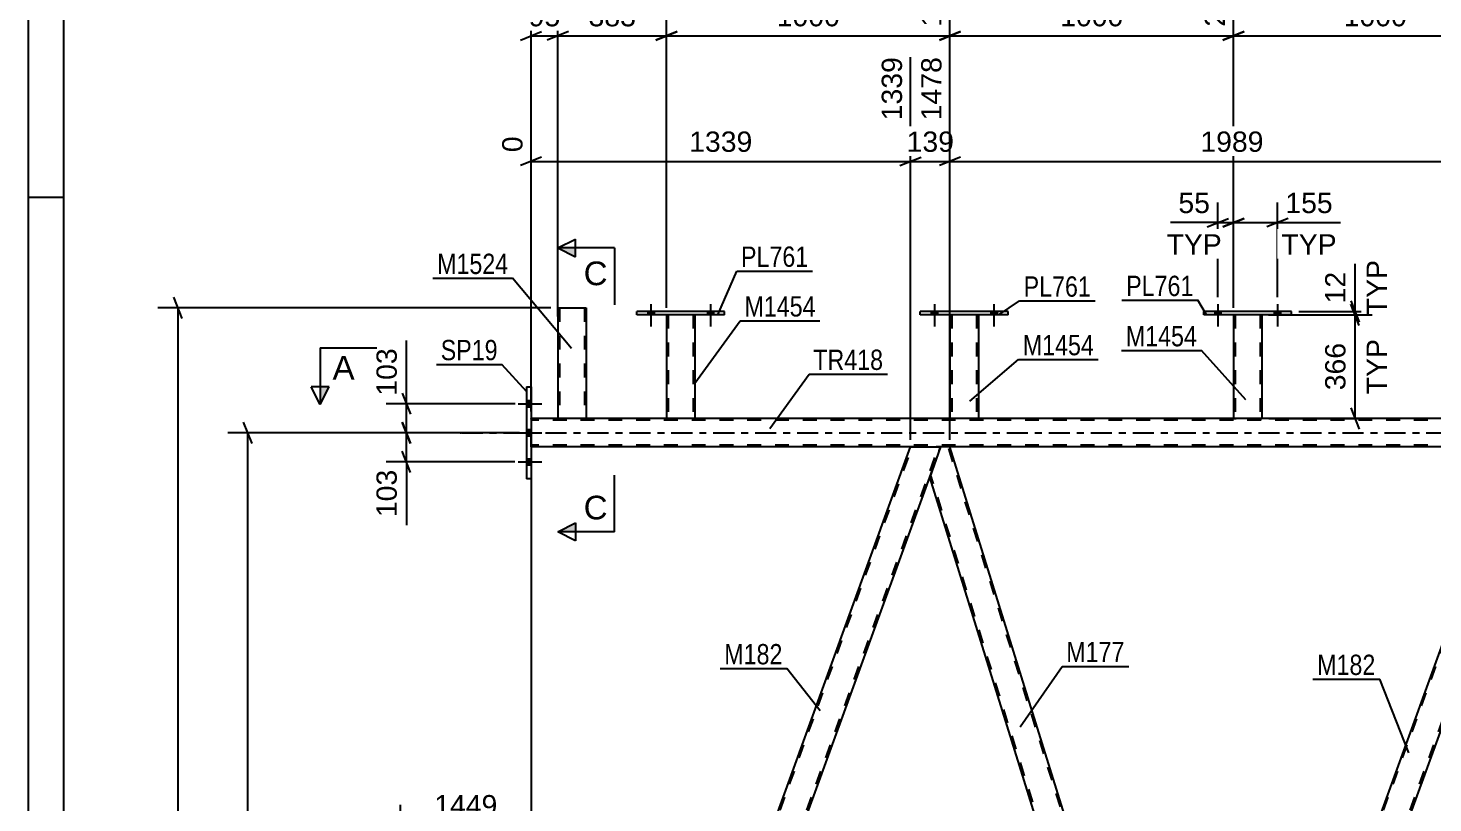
# Model space of a CAD drawing. Header units: millimetres. Extents: x -111 to 730, y -414 to 180.
# Drawn here: x -110.5 to 87.7, y -52.2 to 57.1 of the extents above; entities that cross this region are included whole.
import ezdxf

# ---------------------------------------------------------------- set-up
doc = ezdxf.new("R2010")
doc.units = ezdxf.units.MM
doc.linetypes.add('DXK_LINE_DOT2', pattern=[3.9198, 1.9599, -1.9599])
doc.linetypes.add('DXK_LINE_DOT3', pattern=[5.9187, 2.979, -0.9799, 0.9799, -0.9799])
doc.styles.add('Arial', font='ARIAL.TTF', dxfattribs={"height": 0.2})
doc.styles.add('Arial Narrow', font='ARIALN.TTF', dxfattribs={"height": 0.2})

# ---------------------------------------------------------------- blocks, each defined once
blk = doc.blocks.new('Unknown-717263172-1117')
at = {"color": 5, "linetype": 'Continuous'}
for p, q in [((-110.5, 180.17), (-110.5, -413.83)), ((-105.5, 175.17), (-105.5, -408.83)), ((-105.5, 33.17), (-110.5, 33.17))]:
    blk.add_line(p, q, dxfattribs=at)
blk = doc.blocks.new('Bolt-717263172-2965 - 2963')
at = {"linetype": 'Continuous'}
for points in [[(16.94, 16.64), (17.82, 16.64), (17.82, 17.12), (16.94, 17.12)], [(25.34, 16.64), (26.22, 16.64), (26.22, 17.12), (25.34, 17.12)]]:
    blk.add_hatch(color=1, dxfattribs=at).paths.add_polyline_path(points)
at = {"color": 1, "linetype": 'Continuous'}
for p, q in [((17.38, 18.12), (17.38, 15)), ((25.78, 18.12), (25.78, 15)), ((16.94, 17.12), (16.94, 16.64)), ((17.82, 17.12), (17.82, 16.64)), ((25.34, 17.12), (25.34, 16.64)), ((26.22, 17.12), (26.22, 16.64))]:
    blk.add_line(p, q, dxfattribs=at)
blk = doc.blocks.new('Part-717263172-3000 - 2963')
at = {"color": 2, "linetype": 'Continuous'}
for p, q in [((-30.11, -123.22), (14.01, -2)), ((14.01, -2), (18.26, -2)), ((-25.86, -123.22), (16.72, -6.25))]:
    blk.add_line(p, q, dxfattribs=at)
at = {"color": 7, "linetype": 'DXK_LINE_DOT2'}
for p, q in [((-29.86, -123.22), (14.26, -2)), ((-26.11, -123.22), (18.01, -2)), ((14.26, -2), (14.28, -2)), ((16.72, -6.25), (18.26, -2)), ((-25.86, -123.22), (-30.11, -123.22))]:
    blk.add_line(p, q, dxfattribs=at)
blk = doc.blocks.new('Part-717263172-3015 - 2963')
at = {"color": 2, "linetype": 'Continuous'}
for p, q in [((15.38, 16.64), (15.38, 17.12)), ((27.78, 17.12), (15.38, 17.12)), ((27.78, 16.64), (15.38, 16.64)), ((27.78, 16.64), (27.78, 17.12))]:
    blk.add_line(p, q, dxfattribs=at)
blk = doc.blocks.new('Part-717263172-3020 - 2963')
at = {"color": 7, "linetype": 'DXK_LINE_DOT2'}
for p, q in [((55.28, -123.22), (99.4, -2)), ((59.02, -123.22), (103.14, -2)), ((99.4, -2), (99.42, -2)), ((103.4, -2), (101.85, -6.25)), ((55.02, -123.22), (56.78, -118.4)), ((59.28, -123.22), (61.03, -118.4)), ((59.28, -123.22), (55.02, -123.22))]:
    blk.add_line(p, q, dxfattribs=at)
at = {"color": 2, "linetype": 'Continuous'}
for p, q in [((99.14, -2), (56.78, -118.4)), ((103.4, -2), (99.14, -2)), ((61.03, -118.4), (101.85, -6.25))]:
    blk.add_line(p, q, dxfattribs=at)
blk = doc.blocks.new('Part-717263172-3104 - 2963')
at = {"color": 2, "linetype": 'Continuous'}
for p, q in [((-40.18, 6.5), (-39.54, 6.5)), ((-40.18, 6.5), (-40.18, -6.5)), ((-39.54, 6.5), (-39.54, -6.5)), ((-39.54, -6.5), (-40.18, -6.5))]:
    blk.add_line(p, q, dxfattribs=at)
blk = doc.blocks.new('Part-717263172-3025 - 2963')
at = {"color": 2, "linetype": 'Continuous'}
for p, q in [((18.26, -2), (16.72, -6.25)), ((19.58, -2), (18.26, -2)), ((55.86, -118.4), (19.58, -2)), ((51.67, -118.4), (16.72, -6.25))]:
    blk.add_line(p, q, dxfattribs=at)
at = {"color": 7, "linetype": 'DXK_LINE_DOT2'}
for p, q in [((56.15, -120.12), (19.33, -2)), ((53.43, -123.22), (16.85, -5.88)), ((51.67, -118.4), (53.18, -123.22)), ((56.28, -119.75), (55.86, -118.4)), ((55.02, -123.22), (56.28, -119.75)), ((53.18, -123.22), (55.02, -123.22))]:
    blk.add_line(p, q, dxfattribs=at)
blk = doc.blocks.new('Bolt-717263172-3046 - 2963')
at = {"linetype": 'Continuous'}
for points in [[(16.94, 16.64), (17.82, 16.64), (17.82, 17.12), (16.94, 17.12)], [(25.34, 16.64), (26.22, 16.64), (26.22, 17.12), (25.34, 17.12)]]:
    blk.add_hatch(color=1, dxfattribs=at).paths.add_polyline_path(points)
at = {"color": 1, "linetype": 'Continuous'}
for p, q in [((17.38, 18.12), (17.38, 15)), ((25.78, 18.12), (25.78, 15)), ((16.94, 17.12), (16.94, 16.64)), ((17.82, 17.12), (17.82, 16.64)), ((25.34, 17.12), (25.34, 16.64)), ((26.22, 17.12), (26.22, 16.64))]:
    blk.add_line(p, q, dxfattribs=at)
blk = doc.blocks.new('Bolt-717263172-3388 - 2963')
at = {"linetype": 'Continuous'}
for points in [[(-39.54, 3.66), (-39.54, 4.54), (-40.18, 4.54), (-40.18, 3.66)], [(-39.54, 3.66), (-39.54, 4.54), (-40.18, 4.54), (-40.18, 3.66)], [(-39.54, 3.66), (-39.54, 4.54), (-40.18, 4.54), (-40.18, 3.66)], [(-39.54, -0.44), (-39.54, 0.44), (-40.18, 0.44), (-40.18, -0.44)], [(-39.54, -0.44), (-39.54, 0.44), (-40.18, 0.44), (-40.18, -0.44)], [(-39.54, -4.54), (-39.54, -3.66), (-40.18, -3.66), (-40.18, -4.54)], [(-39.54, -4.54), (-39.54, -3.66), (-40.18, -3.66), (-40.18, -4.54)], [(-39.54, -4.54), (-39.54, -3.66), (-40.18, -3.66), (-40.18, -4.54)]]:
    blk.add_hatch(color=1, dxfattribs=at).paths.add_polyline_path(points)
at = {"color": 1, "linetype": 'Continuous'}
for p, q in [((-41.34, 4.1), (-38.02, 4.1)), ((-41.34, 4.1), (-38.02, 4.1)), ((-41.34, 4.1), (-38.02, 4.1)), ((-40.18, 4.54), (-39.54, 4.54)), ((-40.18, 4.54), (-39.54, 4.54)), ((-40.18, 4.54), (-39.54, 4.54)), ((-40.18, 3.66), (-39.54, 3.66)), ((-40.18, 3.66), (-39.54, 3.66)), ((-40.18, 3.66), (-39.54, 3.66)), ((-40.18, 0.44), (-39.54, 0.44)), ((-40.18, 0.44), (-39.54, 0.44)), ((-41.34, 0), (-38.02, 0)), ((-41.34, 0), (-38.02, 0)), ((-40.18, -0.44), (-39.54, -0.44)), ((-40.18, -0.44), (-39.54, -0.44)), ((-40.18, -3.66), (-39.54, -3.66)), ((-40.18, -3.66), (-39.54, -3.66)), ((-40.18, -3.66), (-39.54, -3.66)), ((-41.34, -4.1), (-38.02, -4.1)), ((-41.34, -4.1), (-38.02, -4.1)), ((-41.34, -4.1), (-38.02, -4.1)), ((-40.18, -4.54), (-39.54, -4.54)), ((-40.18, -4.54), (-39.54, -4.54)), ((-40.18, -4.54), (-39.54, -4.54))]:
    blk.add_line(p, q, dxfattribs=at)
blk = doc.blocks.new('Part-717263172-3376 - 2963')
at = {"color": 2, "linetype": 'Continuous'}
for p, q in [((55.38, 16.64), (55.38, 17.12)), ((67.78, 17.12), (55.38, 17.12)), ((67.78, 16.64), (55.38, 16.64)), ((67.78, 16.64), (67.78, 17.12))]:
    blk.add_line(p, q, dxfattribs=at)
blk = doc.blocks.new('Part-717263172-3279 - 2963')
at = {"color": 7, "linetype": 'DXK_LINE_DOT2'}
for p, q in [((59.58, 16.64), (59.58, 16.65)), ((59.58, 16.65), (59.58, 16.64)), ((59.62, 16.65), (59.58, 16.65)), ((59.58, 16.64), (59.58, 16.64)), ((59.58, 16.64), (59.62, 16.64)), ((59.72, 16.65), (59.62, 16.65)), ((59.62, 16.64), (59.72, 16.64)), ((59.88, 16.65), (59.72, 16.65)), ((59.72, 16.64), (59.88, 16.64)), ((59.82, 16.65), (59.82, 16.64)), ((59.82, 16.65), (59.82, 2)), ((59.82, 16.65), (59.84, 16.65)), ((59.84, 16.64), (59.82, 16.64)), ((59.84, 16.65), (59.89, 16.65)), ((59.89, 16.64), (59.84, 16.64)), ((63.28, 16.65), (59.88, 16.65)), ((63.28, 16.64), (59.88, 16.64)), ((59.89, 16.65), (59.97, 16.65)), ((63.19, 16.64), (59.89, 16.64)), ((63.27, 16.65), (59.97, 16.65)), ((63.27, 16.64), (63.19, 16.64)), ((63.27, 16.65), (63.32, 16.65)), ((63.32, 16.64), (63.27, 16.64)), ((63.44, 16.65), (63.28, 16.65)), ((63.28, 16.64), (63.44, 16.64)), ((63.32, 16.65), (63.34, 16.65)), ((63.34, 16.64), (63.32, 16.64)), ((63.34, 16.64), (63.34, 16.65)), ((63.34, 16.65), (63.34, 2)), ((63.54, 16.65), (63.44, 16.65)), ((63.44, 16.64), (63.54, 16.64)), ((63.58, 16.65), (63.54, 16.65)), ((63.54, 16.64), (63.58, 16.64)), ((63.58, 16.65), (63.58, 16.64)), ((63.58, 16.64), (63.58, 16.65)), ((63.58, 16.64), (63.58, 16.64)), ((59.58, 2), (59.62, 2)), ((59.62, 2), (59.72, 2)), ((59.72, 2), (59.88, 2)), ((59.84, 2), (59.82, 2)), ((59.82, 2), (59.84, 2)), ((59.89, 2), (59.84, 2)), ((59.84, 2), (59.89, 2)), ((63.28, 2), (59.88, 2)), ((63.19, 2), (59.89, 2)), ((59.89, 2), (59.97, 2)), ((63.27, 2), (59.97, 2)), ((63.27, 2), (63.19, 2)), ((63.32, 2), (63.27, 2)), ((63.27, 2), (63.32, 2)), ((63.28, 2), (63.44, 2)), ((63.34, 2), (63.32, 2)), ((63.32, 2), (63.34, 2)), ((63.44, 2), (63.54, 2)), ((63.54, 2), (63.58, 2))]:
    blk.add_line(p, q, dxfattribs=at)
at = {"color": 2, "linetype": 'Continuous'}
for p, q in [((59.58, 16.64), (59.58, 2)), ((63.58, 16.64), (63.58, 2)), ((59.62, 2), (59.58, 2)), ((59.72, 2), (59.62, 2)), ((59.88, 2), (59.72, 2)), ((63.28, 2), (59.88, 2)), ((63.44, 2), (63.28, 2)), ((63.54, 2), (63.44, 2)), ((63.58, 2), (63.54, 2))]:
    blk.add_line(p, q, dxfattribs=at)
blk = doc.blocks.new('Part-717263172-3351 - 2963')
at = {"color": 2, "linetype": 'Continuous'}
for p, q in [((-35.76, 2), (-39.54, 2)), ((-20.42, 2), (-31.76, 2)), ((19.58, 2), (-16.42, 2)), ((59.58, 2), (23.58, 2)), ((99.58, 2), (63.58, 2)), ((14.01, -2), (-39.54, -2)), ((99.14, -2), (19.58, -2))]:
    blk.add_line(p, q, dxfattribs=at)
at = {"color": 7, "linetype": 'DXK_LINE_DOT2'}
for p, q in [((-39.54, -2), (-39.54, 2)), ((-31.76, 2), (-35.76, 2)), ((-16.42, 2), (-20.42, 2)), ((19.62, 2), (19.58, 2)), ((23.58, 2), (19.58, 2)), ((63.58, 2), (59.58, 2)), ((635.78, 1.76), (-39.54, 1.76)), ((635.78, -1.76), (-39.54, -1.76)), ((19.58, -2), (14.01, -2))]:
    blk.add_line(p, q, dxfattribs=at)
at = {"color": 7, "linetype": 'DXK_LINE_DOT3'}
for p, q in [((-49.34, 0), (635.78, 0)), ((-49.54, 0), (-49.44, 0))]:
    blk.add_line(p, q, dxfattribs=at)
blk = doc.blocks.new('Part-717263172-3356 - 2963')
at = {"color": 2, "linetype": 'Continuous'}
for p, q in [((-24.62, 16.64), (-24.62, 17.12)), ((-12.22, 17.12), (-24.62, 17.12)), ((-12.22, 16.64), (-24.62, 16.64)), ((-12.22, 16.64), (-12.22, 17.12))]:
    blk.add_line(p, q, dxfattribs=at)
blk = doc.blocks.new('Part-717263172-3371 - 2963')
at = {"color": 2, "linetype": 'Continuous'}
for p, q in [((-35.76, 17.6), (-35.76, 2)), ((-35.76, 17.6), (-31.76, 17.6)), ((-31.76, 17.6), (-31.76, 2)), ((-31.76, 2), (-35.76, 2))]:
    blk.add_line(p, q, dxfattribs=at)
at = {"color": 7, "linetype": 'DXK_LINE_DOT2'}
for p, q in [((-35.52, 17.6), (-35.52, 2)), ((-32.07, 17.6), (-32.05, 17.6)), ((-32.05, 17.6), (-32.01, 17.6)), ((-32.01, 17.6), (-32, 17.6)), ((-32, 17.6), (-32, 2)), ((-32.01, 2), (-32.05, 2)), ((-32.01, 2), (-32.05, 2)), ((-32, 2), (-32.01, 2)), ((-32.01, 2), (-32, 2))]:
    blk.add_line(p, q, dxfattribs=at)
blk = doc.blocks.new('Part-717263172-3398 - 2963')
at = {"color": 7, "linetype": 'DXK_LINE_DOT2'}
for p, q in [((-20.42, 16.64), (-20.42, 16.65)), ((-20.42, 16.65), (-20.42, 16.64)), ((-20.39, 16.65), (-20.42, 16.65)), ((-20.42, 16.64), (-20.42, 16.64)), ((-20.42, 16.64), (-20.39, 16.64)), ((-20.28, 16.65), (-20.39, 16.65)), ((-20.39, 16.64), (-20.28, 16.64)), ((-20.16, 16.65), (-20.28, 16.65)), ((-20.28, 16.64), (-20.13, 16.64)), ((-20.18, 16.65), (-20.18, 16.64)), ((-20.18, 16.65), (-20.18, 2)), ((-20.18, 16.65), (-20.16, 16.65)), ((-20.16, 16.64), (-20.18, 16.64)), ((-16.72, 16.65), (-20.16, 16.65)), ((-20.16, 16.65), (-20.11, 16.65)), ((-20.11, 16.64), (-20.16, 16.64)), ((-16.72, 16.64), (-20.13, 16.64)), ((-20.11, 16.65), (-20.03, 16.65)), ((-16.81, 16.64), (-20.11, 16.64)), ((-16.73, 16.65), (-20.03, 16.65)), ((-16.73, 16.64), (-16.81, 16.64)), ((-16.73, 16.65), (-16.68, 16.65)), ((-16.68, 16.64), (-16.73, 16.64)), ((-16.56, 16.65), (-16.72, 16.65)), ((-16.72, 16.64), (-16.56, 16.64)), ((-16.68, 16.65), (-16.66, 16.65)), ((-16.66, 16.64), (-16.68, 16.64)), ((-16.66, 16.64), (-16.66, 16.65)), ((-16.66, 16.65), (-16.66, 2)), ((-16.46, 16.65), (-16.56, 16.65)), ((-16.56, 16.64), (-16.46, 16.64)), ((-16.42, 16.65), (-16.46, 16.65)), ((-16.46, 16.64), (-16.42, 16.64)), ((-16.42, 16.65), (-16.42, 16.64)), ((-16.42, 16.64), (-16.42, 16.65)), ((-16.42, 16.64), (-16.42, 16.64)), ((-20.42, 2), (-20.39, 2)), ((-20.39, 2), (-20.28, 2)), ((-20.28, 2), (-20.13, 2)), ((-20.16, 2), (-20.18, 2)), ((-20.18, 2), (-20.16, 2)), ((-20.11, 2), (-20.16, 2)), ((-20.16, 2), (-20.11, 2)), ((-16.72, 2), (-20.13, 2)), ((-16.81, 2), (-20.11, 2)), ((-20.11, 2), (-20.03, 2)), ((-16.73, 2), (-20.03, 2)), ((-16.73, 2), (-16.81, 2)), ((-16.68, 2), (-16.73, 2)), ((-16.73, 2), (-16.68, 2)), ((-16.72, 2), (-16.56, 2)), ((-16.66, 2), (-16.68, 2)), ((-16.68, 2), (-16.66, 2)), ((-16.56, 2), (-16.46, 2)), ((-16.46, 2), (-16.42, 2))]:
    blk.add_line(p, q, dxfattribs=at)
at = {"color": 2, "linetype": 'Continuous'}
for p, q in [((-20.42, 16.64), (-20.42, 2)), ((-16.42, 16.64), (-16.42, 2)), ((-20.39, 2), (-20.42, 2)), ((-20.28, 2), (-20.39, 2)), ((-20.13, 2), (-20.28, 2)), ((-16.72, 2), (-20.13, 2)), ((-16.56, 2), (-16.72, 2)), ((-16.46, 2), (-16.56, 2)), ((-16.42, 2), (-16.46, 2))]:
    blk.add_line(p, q, dxfattribs=at)
blk = doc.blocks.new('Bolt-717263172-3440 - 2963')
at = {"linetype": 'Continuous'}
for points in [[(-23.06, 16.64), (-22.18, 16.64), (-22.18, 17.12), (-23.06, 17.12)], [(-14.66, 16.64), (-13.78, 16.64), (-13.78, 17.12), (-14.66, 17.12)]]:
    blk.add_hatch(color=1, dxfattribs=at).paths.add_polyline_path(points)
at = {"color": 1, "linetype": 'Continuous'}
for p, q in [((-22.62, 18.12), (-22.62, 15)), ((-14.22, 18.12), (-14.22, 15)), ((-23.06, 17.12), (-23.06, 16.64)), ((-22.18, 17.12), (-22.18, 16.64)), ((-14.66, 17.12), (-14.66, 16.64)), ((-13.78, 17.12), (-13.78, 16.64))]:
    blk.add_line(p, q, dxfattribs=at)
blk = doc.blocks.new('Bolt-717263172-3441 - 2963')
at = {"linetype": 'Continuous'}
for points in [[(-23.06, 16.64), (-22.18, 16.64), (-22.18, 17.12), (-23.06, 17.12)], [(-14.66, 16.64), (-13.78, 16.64), (-13.78, 17.12), (-14.66, 17.12)]]:
    blk.add_hatch(color=1, dxfattribs=at).paths.add_polyline_path(points)
at = {"color": 1, "linetype": 'Continuous'}
for p, q in [((-22.62, 18.12), (-22.62, 15)), ((-14.22, 18.12), (-14.22, 15)), ((-23.06, 17.12), (-23.06, 16.64)), ((-22.18, 17.12), (-22.18, 16.64)), ((-14.66, 17.12), (-14.66, 16.64)), ((-13.78, 17.12), (-13.78, 16.64))]:
    blk.add_line(p, q, dxfattribs=at)
blk = doc.blocks.new('Bolt-717263172-3442 - 2963')
at = {"linetype": 'Continuous'}
for points in [[(56.94, 16.64), (57.82, 16.64), (57.82, 17.12), (56.94, 17.12)], [(65.34, 16.64), (66.22, 16.64), (66.22, 17.12), (65.34, 17.12)]]:
    blk.add_hatch(color=1, dxfattribs=at).paths.add_polyline_path(points)
at = {"color": 1, "linetype": 'Continuous'}
for p, q in [((57.38, 18.12), (57.38, 15)), ((65.78, 18.12), (65.78, 15)), ((56.94, 17.12), (56.94, 16.64)), ((57.82, 17.12), (57.82, 16.64)), ((65.34, 17.12), (65.34, 16.64)), ((66.22, 17.12), (66.22, 16.64))]:
    blk.add_line(p, q, dxfattribs=at)
blk = doc.blocks.new('Bolt-717263172-3443 - 2963')
at = {"linetype": 'Continuous'}
for points in [[(56.94, 16.64), (57.82, 16.64), (57.82, 17.12), (56.94, 17.12)], [(65.34, 16.64), (66.22, 16.64), (66.22, 17.12), (65.34, 17.12)]]:
    blk.add_hatch(color=1, dxfattribs=at).paths.add_polyline_path(points)
at = {"color": 1, "linetype": 'Continuous'}
for p, q in [((57.38, 18.12), (57.38, 15)), ((65.78, 18.12), (65.78, 15)), ((56.94, 17.12), (56.94, 16.64)), ((57.82, 17.12), (57.82, 16.64)), ((65.34, 17.12), (65.34, 16.64)), ((66.22, 17.12), (66.22, 16.64))]:
    blk.add_line(p, q, dxfattribs=at)
blk = doc.blocks.new('Part-717263172-3488 - 2963')
at = {"color": 7, "linetype": 'DXK_LINE_DOT2'}
for p, q in [((19.58, 16.64), (19.58, 16.65)), ((19.58, 16.65), (19.58, 16.64)), ((19.62, 16.65), (19.58, 16.65)), ((19.58, 16.64), (19.58, 16.64)), ((19.58, 16.64), (19.62, 16.64)), ((19.72, 16.65), (19.62, 16.65)), ((19.62, 16.64), (19.72, 16.64)), ((19.87, 16.65), (19.72, 16.65)), ((19.72, 16.64), (19.87, 16.64)), ((19.82, 16.65), (19.82, 16.64)), ((19.82, 16.65), (19.82, 2)), ((19.82, 16.65), (19.84, 16.65)), ((19.84, 16.64), (19.82, 16.64)), ((19.84, 16.65), (19.89, 16.65)), ((19.89, 16.64), (19.84, 16.64)), ((23.28, 16.65), (19.87, 16.65)), ((23.28, 16.64), (19.87, 16.64)), ((19.89, 16.65), (19.97, 16.65)), ((23.19, 16.64), (19.89, 16.64)), ((23.27, 16.65), (19.97, 16.65)), ((23.27, 16.64), (23.19, 16.64)), ((23.27, 16.65), (23.32, 16.65)), ((23.32, 16.64), (23.27, 16.64)), ((23.44, 16.65), (23.28, 16.65)), ((23.28, 16.64), (23.44, 16.64)), ((23.32, 16.65), (23.34, 16.65)), ((23.34, 16.64), (23.32, 16.64)), ((23.34, 16.64), (23.34, 16.65)), ((23.34, 16.65), (23.34, 2)), ((23.54, 16.65), (23.44, 16.65)), ((23.44, 16.64), (23.54, 16.64)), ((23.58, 16.65), (23.54, 16.65)), ((23.54, 16.64), (23.58, 16.64)), ((23.58, 16.65), (23.58, 16.64)), ((23.58, 16.64), (23.58, 16.65)), ((23.58, 16.64), (23.58, 16.64)), ((19.58, 2), (19.62, 2)), ((19.62, 2), (19.72, 2)), ((19.72, 2), (19.87, 2)), ((19.84, 2), (19.82, 2)), ((19.82, 2), (19.84, 2)), ((19.89, 2), (19.84, 2)), ((19.84, 2), (19.89, 2)), ((23.28, 2), (19.87, 2)), ((23.19, 2), (19.89, 2)), ((19.89, 2), (19.97, 2)), ((23.27, 2), (19.97, 2)), ((23.27, 2), (23.19, 2)), ((23.32, 2), (23.27, 2)), ((23.27, 2), (23.32, 2)), ((23.28, 2), (23.44, 2)), ((23.34, 2), (23.32, 2)), ((23.32, 2), (23.34, 2)), ((23.44, 2), (23.54, 2)), ((23.54, 2), (23.58, 2))]:
    blk.add_line(p, q, dxfattribs=at)
at = {"color": 2, "linetype": 'Continuous'}
for p, q in [((19.58, 16.64), (19.58, 2)), ((23.58, 16.64), (23.58, 2)), ((19.62, 2), (19.58, 2)), ((19.72, 2), (19.62, 2)), ((19.87, 2), (19.72, 2)), ((23.28, 2), (19.87, 2)), ((23.44, 2), (23.28, 2)), ((23.54, 2), (23.44, 2)), ((23.58, 2), (23.54, 2))]:
    blk.add_line(p, q, dxfattribs=at)
blk = doc.blocks.new('StraightDimension-717263172-3912 - 2963')
at = {"color": 7, "linetype": 'Continuous'}
for p, q in [((-39.54, -3), (-39.54, -57.71)), ((-57.96, -122.22), (-57.96, -52.46)), ((-56.46, -54.71), (-59.46, -55.91)), ((-57.96, -55.31), (-39.54, -55.31)), ((-41.04, -55.91), (-38.04, -54.71))]:
    blk.add_line(p, q, dxfattribs=at)
at = {"color": 0}
blk.add_wipeout([(-43.71, -54.56), (-43.71, -50.36), (-53.8, -50.36), (-53.8, -54.56)], dxfattribs=at)
at = {"color": 3, "style": 'Arial'}
blk.add_text('1449', height=2.865, dxfattribs=at).set_placement((-53.2, -53.96))
blk = doc.blocks.new('StraightDimension-717263172-15251 - 2963')
at = {"color": 7, "linetype": 'Continuous'}
for p, q in [((76.13, 18.62), (77.33, 15.62)), ((77.33, 15.15), (76.13, 18.15)), ((64.54, 16.65), (79.13, 16.65)), ((68.78, 17.12), (79.13, 17.12)), ((76.73, 16.65), (76.73, 17.12))]:
    blk.add_line(p, q, dxfattribs=at)
at = {"color": 0}
blk.add_wipeout([(75.98, 23.29), (71.78, 23.29), (71.78, 17.65), (75.98, 17.65)], dxfattribs=at)
at = {"color": 7, "linetype": 'Continuous'}
blk.add_line((76.73, 17.12), (76.73, 23.82), dxfattribs=at)
at = {"color": 3, "style": 'Arial'}
blk.add_text('12', height=2.865, rotation=90.0002, dxfattribs=at).set_placement((75.38, 18.25))
at = {"color": 0, "linetype": 'Continuous'}
blk.add_wipeout([(81.83, 24.96), (77.63, 24.96), (77.63, 15.98), (81.83, 15.98)], dxfattribs=at)
at = {"color": 7, "linetype": 'Continuous'}
blk.add_line((76.73, 17.12), (76.73, 23.82), dxfattribs=at)
at = {"color": 3, "linetype": 'Continuous', "style": 'Arial'}
blk.add_text('TYP', height=2.865, rotation=90.0002, dxfattribs=at).set_placement((81.23, 16.58))
blk = doc.blocks.new('StraightDimension-717263172-15064 - 2963')
at = {"color": 7, "linetype": 'Continuous'}
for p, q in [((19.58, 17.64), (19.58, 66.16)), ((59.58, 17.64), (59.58, 66.16)), ((21.08, 56.57), (18.08, 55.37)), ((19.58, 55.97), (59.58, 55.97)), ((58.08, 55.37), (61.08, 56.57))]:
    blk.add_line(p, q, dxfattribs=at)
at = {"color": 0, "linetype": 'Continuous'}
blk.add_wipeout([(58.98, 66.76), (54.78, 66.76), (54.78, 56.67), (58.98, 56.67)], dxfattribs=at)
at = {"color": 0}
blk.add_wipeout([(44.63, 56.72), (44.63, 60.92), (34.53, 60.92), (34.53, 56.72)], dxfattribs=at)
at = {"color": 3, "linetype": 'Continuous', "style": 'Arial'}
blk.add_text('2478', height=2.865, rotation=90.0002, dxfattribs=at).set_placement((58.38, 57.27))
at = {"color": 3, "style": 'Arial'}
blk.add_text('1000', height=2.865, dxfattribs=at).set_placement((35.13, 57.32))
blk = doc.blocks.new('StraightDimension-717263172-4062 - 2963')
at = {"color": 7, "linetype": 'Continuous'}
for p, q in [((14.01, -1), (14.01, 52.97)), ((-39.54, 3), (-39.54, 41.8)), ((-38.04, 38.87), (-41.04, 37.67)), ((-39.54, 38.27), (14.01, 38.27)), ((12.51, 37.67), (15.51, 38.87))]:
    blk.add_line(p, q, dxfattribs=at)
at = {"color": 0, "linetype": 'Continuous'}
for points in [[(13.41, 53.57), (9.21, 53.57), (9.21, 43.47), (13.41, 43.47)], [(-40.14, 42.4), (-44.34, 42.4), (-44.34, 38.97), (-40.14, 38.97)]]:
    blk.add_wipeout(points, dxfattribs=at)
at = {"color": 0}
blk.add_wipeout([(-7.72, 39.02), (-7.72, 43.22), (-17.82, 43.22), (-17.82, 39.02)], dxfattribs=at)
at = {"color": 3, "linetype": 'Continuous', "style": 'Arial'}
for s, height, p in [('1339', 2.865, (12.81, 44.07)), ('0', 2.87, (-40.74, 39.57))]:
    blk.add_text(s, height=height, rotation=90.0002, dxfattribs=at).set_placement(p)
at = {"color": 3, "style": 'Arial'}
blk.add_text('1339', height=2.865, dxfattribs=at).set_placement((-17.22, 39.62))
blk = doc.blocks.new('StraightDimension-717263172-4040 - 2963')
at = {"color": 7, "linetype": 'Continuous'}
for p, q in [((14.01, -1), (14.01, 52.97)), ((19.58, -1), (19.58, 52.97)), ((12.51, 37.67), (15.51, 38.87)), ((14.01, 38.27), (19.58, 38.27)), ((21.08, 38.87), (18.08, 37.67))]:
    blk.add_line(p, q, dxfattribs=at)
at = {"color": 0}
blk.add_wipeout([(20.73, 39.02), (20.73, 43.22), (12.86, 43.22), (12.86, 39.02)], dxfattribs=at)
at = {"color": 0, "linetype": 'Continuous'}
blk.add_wipeout([(18.98, 53.57), (14.78, 53.57), (14.78, 43.47), (18.98, 43.47)], dxfattribs=at)
at = {"color": 3, "linetype": 'Continuous', "style": 'Arial'}
blk.add_text('1478', height=2.865, rotation=90.0002, dxfattribs=at).set_placement((18.38, 44.07))
at = {"color": 3, "style": 'Arial'}
blk.add_text('139', height=2.865, dxfattribs=at).set_placement((13.46, 39.62))
blk = doc.blocks.new('StraightDimension-717263172-15063 - 2963')
at = {"color": 7, "linetype": 'Continuous'}
for p, q in [((59.58, 17.64), (59.58, 66.16)), ((99.58, 17.64), (99.58, 66.16)), ((61.08, 56.57), (58.08, 55.37)), ((59.58, 55.97), (99.58, 55.97)), ((98.08, 55.37), (101.08, 56.57))]:
    blk.add_line(p, q, dxfattribs=at)
at = {"color": 0, "linetype": 'Continuous'}
blk.add_wipeout([(98.98, 66.76), (94.78, 66.76), (94.78, 56.67), (98.98, 56.67)], dxfattribs=at)
at = {"color": 0}
blk.add_wipeout([(84.63, 56.72), (84.63, 60.92), (74.53, 60.92), (74.53, 56.72)], dxfattribs=at)
at = {"color": 3, "linetype": 'Continuous', "style": 'Arial'}
blk.add_text('3478', height=2.865, rotation=90.0002, dxfattribs=at).set_placement((98.38, 57.27))
at = {"color": 3, "style": 'Arial'}
blk.add_text('1000', height=2.865, dxfattribs=at).set_placement((75.13, 57.32))
blk = doc.blocks.new('StraightDimension-717263172-3498 - 2963')
at = {"color": 7, "linetype": 'Continuous'}
for p, q in [((-78.89, -1.5), (-80.09, 1.5)), ((-41.18, 0), (-82.34, 0)), ((-79.49, -125.86), (-79.49, 0)), ((-80.09, -124.36), (-78.89, -127.36)), ((-59.6, -125.86), (-82.34, -125.86))]:
    blk.add_line(p, q, dxfattribs=at)
at = {"color": 0}
blk.add_wipeout([(-80.24, -57.88), (-84.44, -57.88), (-84.44, -67.98), (-80.24, -67.98)], dxfattribs=at)
at = {"color": 3, "style": 'Arial'}
blk.add_text('3146', height=2.865, rotation=90.0002, dxfattribs=at).set_placement((-80.84, -67.38))
blk = doc.blocks.new('StraightDimension-717263172-3747 - 2963')
at = {"color": 7, "linetype": 'Continuous'}
for p, q in [((-57.73, 1.5), (-56.53, -1.5)), ((-41.18, 0), (-59.98, 0)), ((-57.13, -4.1), (-57.13, 0)), ((-56.53, -5.6), (-57.73, -2.6)), ((-41.8, -4.1), (-59.98, -4.1))]:
    blk.add_line(p, q, dxfattribs=at)
at = {"color": 0}
blk.add_wipeout([(-57.88, -4.63), (-62.08, -4.63), (-62.08, -12.5), (-57.88, -12.5)], dxfattribs=at)
at = {"color": 7, "linetype": 'Continuous'}
blk.add_line((-57.13, -4.1), (-57.13, -13.02), dxfattribs=at)
blk.add_line((-57.13, -4.1), (-57.13, -13.02), dxfattribs=at)
at = {"color": 3, "style": 'Arial'}
blk.add_text('103', height=2.865, rotation=90.0002, dxfattribs=at).set_placement((-58.48, -11.9))
blk = doc.blocks.new('StraightDimension-717263172-3755 - 2963')
at = {"color": 7, "linetype": 'Continuous'}
for p, q in [((-41.78, 4.1), (-59.98, 4.1)), ((-57.73, 5.6), (-56.53, 2.6)), ((-57.13, 0), (-57.13, 4.1)), ((-56.53, -1.5), (-57.73, 1.5)), ((-41.18, 0), (-59.98, 0))]:
    blk.add_line(p, q, dxfattribs=at)
at = {"color": 0}
blk.add_wipeout([(-57.88, 12.5), (-62.08, 12.5), (-62.08, 4.62), (-57.88, 4.62)], dxfattribs=at)
at = {"color": 7, "linetype": 'Continuous'}
blk.add_line((-57.13, 4.1), (-57.13, 13.02), dxfattribs=at)
blk.add_line((-57.13, 4.1), (-57.13, 13.02), dxfattribs=at)
at = {"color": 3, "style": 'Arial'}
blk.add_text('103', height=2.865, rotation=90.0002, dxfattribs=at).set_placement((-58.48, 5.23))
blk = doc.blocks.new('StraightDimension-717263172-3764 - 2963')
at = {"color": 7, "linetype": 'Continuous'}
for p, q in [((-88.75, 16.1), (-89.95, 19.1)), ((-36.76, 17.6), (-92.2, 17.6)), ((-89.35, -133.6), (-89.35, 17.6)), ((-89.95, -132.1), (-88.75, -135.1)), ((47.53, -133.6), (-92.2, -133.6))]:
    blk.add_line(p, q, dxfattribs=at)
at = {"color": 0}
blk.add_wipeout([(-90.1, -52.95), (-94.3, -52.95), (-94.3, -63.04), (-90.1, -63.04)], dxfattribs=at)
at = {"color": 3, "style": 'Arial'}
blk.add_text('3780', height=2.865, rotation=90.0002, dxfattribs=at).set_placement((-90.7, -62.44))
blk = doc.blocks.new('StraightDimension-717263172-3996 - 2963')
at = {"color": 7, "linetype": 'Continuous'}
for p, q in [((19.58, -1), (19.58, 52.97)), ((99.14, -1), (99.14, 52.97)), ((21.08, 38.87), (18.08, 37.67)), ((19.58, 38.27), (99.14, 38.27)), ((97.64, 37.67), (100.64, 38.87))]:
    blk.add_line(p, q, dxfattribs=at)
at = {"color": 0, "linetype": 'Continuous'}
blk.add_wipeout([(98.54, 53.57), (94.34, 53.57), (94.34, 43.47), (98.54, 43.47)], dxfattribs=at)
at = {"color": 0}
blk.add_wipeout([(64.41, 39.02), (64.41, 43.22), (54.31, 43.22), (54.31, 39.02)], dxfattribs=at)
at = {"color": 3, "linetype": 'Continuous', "style": 'Arial'}
blk.add_text('3467', height=2.865, rotation=90.0002, dxfattribs=at).set_placement((97.94, 44.07))
at = {"color": 3, "style": 'Arial'}
blk.add_text('1989', height=2.865, dxfattribs=at).set_placement((54.91, 39.62))
blk = doc.blocks.new('StraightDimension-717263172-15065 - 2963')
at = {"color": 7, "linetype": 'Continuous'}
for p, q in [((-20.42, 17.64), (-20.42, 68.44)), ((19.58, 17.64), (19.58, 66.16)), ((-18.92, 56.57), (-21.92, 55.37)), ((-20.42, 55.97), (19.58, 55.97)), ((18.08, 55.37), (21.08, 56.57))]:
    blk.add_line(p, q, dxfattribs=at)
at = {"color": 0, "linetype": 'Continuous'}
blk.add_wipeout([(18.98, 66.76), (14.78, 66.76), (14.78, 56.67), (18.98, 56.67)], dxfattribs=at)
at = {"color": 0}
blk.add_wipeout([(4.63, 56.72), (4.63, 60.92), (-5.47, 60.92), (-5.47, 56.72)], dxfattribs=at)
at = {"color": 3, "linetype": 'Continuous', "style": 'Arial'}
blk.add_text('1478', height=2.865, rotation=90.0002, dxfattribs=at).set_placement((18.38, 57.27))
at = {"color": 3, "style": 'Arial'}
blk.add_text('1000', height=2.865, dxfattribs=at).set_placement((-4.87, 57.32))
blk = doc.blocks.new('StraightDimension-717263172-15066 - 2963')
at = {"color": 7, "linetype": 'Continuous'}
for p, q in [((-35.76, 16.38), (-35.76, 69.81)), ((-20.42, 17.64), (-20.42, 68.44)), ((-34.26, 56.57), (-37.26, 55.37)), ((-35.76, 55.97), (-20.42, 55.97)), ((-21.92, 55.37), (-18.92, 56.57))]:
    blk.add_line(p, q, dxfattribs=at)
at = {"color": 0}
blk.add_wipeout([(-24.15, 56.72), (-24.15, 60.92), (-32.02, 60.92), (-32.02, 56.72)], dxfattribs=at)
at = {"color": 0, "linetype": 'Continuous'}
blk.add_wipeout([(-21.02, 69.04), (-25.22, 69.04), (-25.22, 61.17), (-21.02, 61.17)], dxfattribs=at)
at = {"color": 3, "linetype": 'Continuous', "style": 'Arial'}
blk.add_text('478', height=2.865, rotation=90.0002, dxfattribs=at).set_placement((-21.62, 61.77))
at = {"color": 3, "style": 'Arial'}
blk.add_text('383', height=2.865, dxfattribs=at).set_placement((-31.42, 57.32))
blk = doc.blocks.new('StraightDimension-717263172-15067 - 2963')
at = {"color": 7, "linetype": 'Continuous'}
for p, q in [((-35.76, 16.38), (-35.76, 69.81)), ((-39.54, 3), (-39.54, 63.99)), ((-41.04, 55.37), (-38.04, 56.57)), ((-39.54, 55.97), (-35.76, 55.97)), ((-34.26, 56.57), (-37.26, 55.37))]:
    blk.add_line(p, q, dxfattribs=at)
at = {"color": 0, "linetype": 'Continuous'}
blk.add_wipeout([(-36.36, 70.41), (-40.56, 70.41), (-40.56, 64.77), (-36.36, 64.77)], dxfattribs=at)
at = {"color": 0}
blk.add_wipeout([(-34.83, 56.72), (-34.83, 60.92), (-40.47, 60.92), (-40.47, 56.72)], dxfattribs=at)
at = {"color": 0, "linetype": 'Continuous'}
blk.add_wipeout([(-40.14, 64.59), (-44.34, 64.59), (-44.34, 61.17), (-40.14, 61.17)], dxfattribs=at)
at = {"color": 3, "linetype": 'Continuous', "style": 'Arial'}
for s, height, p in [('95', 2.865, (-36.96, 65.37)), ('0', 2.87, (-40.74, 61.77))]:
    blk.add_text(s, height=height, rotation=90.0002, dxfattribs=at).set_placement(p)
at = {"color": 3, "style": 'Arial'}
blk.add_text('95', height=2.865, dxfattribs=at).set_placement((-39.87, 57.32))
blk = doc.blocks.new('StraightDimension-717263172-15236 - 2963')
at = {"color": 7, "linetype": 'Continuous'}
for p, q in [((59.58, 17.64), (59.58, 32.48)), ((65.78, 19.12), (65.78, 32.48)), ((58.08, 29.03), (61.08, 30.23)), ((67.28, 30.23), (64.28, 29.03)), ((59.58, 29.63), (65.78, 29.63))]:
    blk.add_line(p, q, dxfattribs=at)
at = {"color": 0}
blk.add_wipeout([(74.17, 30.38), (74.17, 34.58), (66.3, 34.58), (66.3, 30.38)], dxfattribs=at)
at = {"color": 7, "linetype": 'Continuous'}
blk.add_line((65.78, 29.63), (74.7, 29.63), dxfattribs=at)
at = {"color": 3, "style": 'Arial'}
blk.add_text('155', height=2.865, dxfattribs=at).set_placement((66.9, 30.98))
at = {"color": 0, "linetype": 'Continuous'}
blk.add_wipeout([(74.73, 24.53), (74.73, 28.73), (65.75, 28.73), (65.75, 24.53)], dxfattribs=at)
at = {"color": 7, "linetype": 'Continuous'}
blk.add_line((65.78, 29.63), (74.7, 29.63), dxfattribs=at)
at = {"color": 3, "linetype": 'Continuous', "style": 'Arial'}
blk.add_text('TYP', height=2.865, dxfattribs=at).set_placement((66.35, 25.13))
blk = doc.blocks.new('StraightDimension-717263172-15237 - 2963')
at = {"color": 7, "linetype": 'Continuous'}
for p, q in [((57.38, 19.12), (57.38, 32.48)), ((59.58, 17.64), (59.58, 32.48)), ((55.88, 29.03), (58.88, 30.23)), ((61.08, 30.23), (58.08, 29.03)), ((57.38, 29.63), (59.58, 29.63))]:
    blk.add_line(p, q, dxfattribs=at)
at = {"color": 0}
blk.add_wipeout([(56.85, 30.38), (56.85, 34.58), (51.21, 34.58), (51.21, 30.38)], dxfattribs=at)
at = {"color": 7, "linetype": 'Continuous'}
blk.add_line((57.38, 29.63), (50.68, 29.63), dxfattribs=at)
at = {"color": 3, "style": 'Arial'}
blk.add_text('55', height=2.865, dxfattribs=at).set_placement((51.81, 30.98))
at = {"color": 0, "linetype": 'Continuous'}
blk.add_wipeout([(58.52, 24.53), (58.52, 28.73), (49.54, 28.73), (49.54, 24.53)], dxfattribs=at)
at = {"color": 7, "linetype": 'Continuous'}
blk.add_line((57.38, 29.63), (50.68, 29.63), dxfattribs=at)
at = {"color": 3, "linetype": 'Continuous', "style": 'Arial'}
blk.add_text('TYP', height=2.865, dxfattribs=at).set_placement((50.14, 25.13))
blk = doc.blocks.new('StraightDimension-717263172-15252 - 2963')
at = {"color": 7, "linetype": 'Continuous'}
for p, q in [((77.33, 15.15), (76.13, 18.15)), ((64.54, 16.65), (79.13, 16.65)), ((76.73, 2), (76.73, 16.65)), ((64.58, 2), (79.13, 2)), ((76.13, 3.5), (77.33, 0.5))]:
    blk.add_line(p, q, dxfattribs=at)
at = {"color": 0}
blk.add_wipeout([(75.98, 13.26), (71.78, 13.26), (71.78, 5.39), (75.98, 5.39)], dxfattribs=at)
at = {"color": 0, "linetype": 'Continuous'}
blk.add_wipeout([(81.83, 13.81), (77.63, 13.81), (77.63, 4.83), (81.83, 4.83)], dxfattribs=at)
at = {"color": 3, "style": 'Arial'}
blk.add_text('366', height=2.865, rotation=90.0002, dxfattribs=at).set_placement((75.38, 5.99))
at = {"color": 3, "linetype": 'Continuous', "style": 'Arial'}
blk.add_text('TYP', height=2.865, rotation=90.0002, dxfattribs=at).set_placement((81.23, 5.43))
blk = doc.blocks.new('Mark-717263172-2996 - 2963')
at = {"color": 0}
blk.add_wipeout([(-4.05, -32.66), (-4.05, -29.66), (-12.27, -29.66), (-12.27, -32.66)], dxfattribs=at)
blk.add_wipeout([(-4.05, -32.66), (-4.05, -29.66), (-12.27, -29.66), (-12.27, -32.66)], dxfattribs=at)
at = {"color": 30, "linetype": 'Continuous'}
for p in [(-12.87, -33.26), (1.26, -39.2)]:
    blk.add_line(p, (-3.45, -33.26), dxfattribs=at)
at = {"color": 3, "style": 'Arial Narrow'}
blk.add_text('M182', height=2.863, dxfattribs=at).set_placement((-12.27, -32.66))
blk = doc.blocks.new('Mark-717263172-3011 - 2963')
at = {"color": 0}
blk.add_wipeout([(39.47, 19.19), (39.47, 22.19), (29.97, 22.19), (29.97, 19.19)], dxfattribs=at)
blk.add_wipeout([(39.47, 19.19), (39.47, 22.19), (29.97, 22.19), (29.97, 19.19)], dxfattribs=at)
at = {"color": 30, "linetype": 'Continuous'}
for p, q in [((26.48, 16.64), (29.37, 18.59)), ((29.37, 18.59), (40.07, 18.59))]:
    blk.add_line(p, q, dxfattribs=at)
at = {"color": 3, "style": 'Arial Narrow'}
blk.add_text('PL761', height=2.863, dxfattribs=at).set_placement((29.97, 19.19))
blk = doc.blocks.new('Mark-717263172-3016 - 2963')
at = {"color": 0}
blk.add_wipeout([(79.61, -34.16), (79.61, -31.16), (71.39, -31.16), (71.39, -34.16)], dxfattribs=at)
blk.add_wipeout([(79.61, -34.16), (79.61, -31.16), (71.39, -31.16), (71.39, -34.16)], dxfattribs=at)
at = {"color": 30, "linetype": 'Continuous'}
for p in [(70.79, -34.76), (84.33, -45.12)]:
    blk.add_line(p, (80.21, -34.76), dxfattribs=at)
at = {"color": 3, "style": 'Arial Narrow'}
blk.add_text('M182', height=2.863, dxfattribs=at).set_placement((71.39, -34.16))
blk = doc.blocks.new('Mark-717263172-3021 - 2963')
at = {"color": 0}
blk.add_wipeout([(44.21, -32.35), (44.21, -29.35), (35.99, -29.35), (35.99, -32.35)], dxfattribs=at)
blk.add_wipeout([(44.21, -32.35), (44.21, -29.35), (35.99, -29.35), (35.99, -32.35)], dxfattribs=at)
at = {"color": 30, "linetype": 'Continuous'}
for p, q in [((29.49, -41.46), (35.39, -32.95)), ((35.39, -32.95), (44.81, -32.95))]:
    blk.add_line(p, q, dxfattribs=at)
at = {"color": 3, "style": 'Arial Narrow'}
blk.add_text('M177', height=2.863, dxfattribs=at).set_placement((35.99, -32.35))
blk = doc.blocks.new('Mark-717263172-3100 - 2963')
at = {"color": 0}
blk.add_wipeout([(-44.24, 10.23), (-44.24, 13.23), (-52.28, 13.23), (-52.28, 10.23)], dxfattribs=at)
blk.add_wipeout([(-44.24, 10.23), (-44.24, 13.23), (-52.28, 13.23), (-52.28, 10.23)], dxfattribs=at)
at = {"color": 30, "linetype": 'Continuous'}
for p in [(-52.88, 9.63), (-40.14, 5.79)]:
    blk.add_line(p, (-43.64, 9.63), dxfattribs=at)
at = {"color": 3, "style": 'Arial Narrow'}
blk.add_text('SP19', height=2.863, dxfattribs=at).set_placement((-52.28, 10.23))
blk = doc.blocks.new('Mark-717263172-3372 - 2963')
at = {"color": 0}
blk.add_wipeout([(53.94, 19.28), (53.94, 22.28), (44.44, 22.28), (44.44, 19.28)], dxfattribs=at)
blk.add_wipeout([(53.94, 19.28), (53.94, 22.28), (44.44, 22.28), (44.44, 19.28)], dxfattribs=at)
at = {"color": 30, "linetype": 'Continuous'}
for p in [(43.84, 18.68), (55.79, 16.64)]:
    blk.add_line(p, (54.54, 18.68), dxfattribs=at)
at = {"color": 3, "style": 'Arial Narrow'}
blk.add_text('PL761', height=2.863, dxfattribs=at).set_placement((44.44, 19.28))
blk = doc.blocks.new('Mark-717263172-3394 - 2963')
at = {"color": 0}
blk.add_wipeout([(0.63, 16.39), (0.63, 19.39), (-9.42, 19.39), (-9.42, 16.39)], dxfattribs=at)
blk.add_wipeout([(0.63, 16.39), (0.63, 19.39), (-9.42, 19.39), (-9.42, 16.39)], dxfattribs=at)
at = {"color": 30, "linetype": 'Continuous'}
for p, q in [((-16.42, 7), (-10.02, 15.79)), ((-10.02, 15.79), (1.23, 15.79))]:
    blk.add_line(p, q, dxfattribs=at)
at = {"color": 3, "style": 'Arial Narrow'}
blk.add_text('M1454', height=2.863, dxfattribs=at).set_placement((-9.42, 16.39))
blk = doc.blocks.new('Mark-717263172-3275 - 2963')
at = {"color": 0}
blk.add_wipeout([(54.45, 12.19), (54.45, 15.19), (44.39, 15.19), (44.39, 12.19)], dxfattribs=at)
blk.add_wipeout([(54.45, 12.19), (54.45, 15.19), (44.39, 15.19), (44.39, 12.19)], dxfattribs=at)
at = {"color": 30, "linetype": 'Continuous'}
for p in [(43.79, 11.59), (61.33, 4.63)]:
    blk.add_line(p, (55.05, 11.59), dxfattribs=at)
at = {"color": 3, "style": 'Arial Narrow'}
blk.add_text('M1454', height=2.863, dxfattribs=at).set_placement((44.39, 12.19))
blk = doc.blocks.new('Mark-717263172-3347 - 2963')
at = {"color": 0}
blk.add_wipeout([(10.16, 8.86), (10.16, 11.86), (0.29, 11.86), (0.29, 8.86)], dxfattribs=at)
blk.add_wipeout([(10.16, 8.86), (10.16, 11.86), (0.29, 11.86), (0.29, 8.86)], dxfattribs=at)
at = {"color": 30, "linetype": 'Continuous'}
for p, q in [((-5.84, 0.6), (-0.31, 8.26)), ((-0.31, 8.26), (10.76, 8.26))]:
    blk.add_line(p, q, dxfattribs=at)
at = {"color": 3, "style": 'Arial Narrow'}
blk.add_text('TR418', height=2.863, dxfattribs=at).set_placement((0.29, 8.86))
blk = doc.blocks.new('Mark-717263172-3352 - 2963')
at = {"color": 0}
blk.add_wipeout([(-0.41, 23.4), (-0.41, 26.4), (-9.91, 26.4), (-9.91, 23.4)], dxfattribs=at)
blk.add_wipeout([(-0.41, 23.4), (-0.41, 26.4), (-9.91, 26.4), (-9.91, 23.4)], dxfattribs=at)
at = {"color": 30, "linetype": 'Continuous'}
for p, q in [((-13.16, 16.64), (-10.51, 22.8)), ((-10.51, 22.8), (0.19, 22.8))]:
    blk.add_line(p, q, dxfattribs=at)
at = {"color": 3, "style": 'Arial Narrow'}
blk.add_text('PL761', height=2.863, dxfattribs=at).set_placement((-9.91, 23.4))
blk = doc.blocks.new('Mark-717263172-3367 - 2963')
at = {"color": 0}
blk.add_wipeout([(-42.74, 22.39), (-42.74, 25.39), (-52.79, 25.39), (-52.79, 22.39)], dxfattribs=at)
blk.add_wipeout([(-42.74, 22.39), (-42.74, 25.39), (-52.79, 25.39), (-52.79, 22.39)], dxfattribs=at)
at = {"color": 30, "linetype": 'Continuous'}
for p in [(-53.39, 21.79), (-33.84, 11.9)]:
    blk.add_line(p, (-42.14, 21.79), dxfattribs=at)
at = {"color": 3, "style": 'Arial Narrow'}
blk.add_text('M1524', height=2.863, dxfattribs=at).set_placement((-52.79, 22.39))
blk = doc.blocks.new('Mark-717263172-3484 - 2963')
at = {"color": 0}
blk.add_wipeout([(39.91, 10.93), (39.91, 13.93), (29.85, 13.93), (29.85, 10.93)], dxfattribs=at)
blk.add_wipeout([(39.91, 10.93), (39.91, 13.93), (29.85, 13.93), (29.85, 10.93)], dxfattribs=at)
at = {"color": 30, "linetype": 'Continuous'}
for p, q in [((22.37, 4.46), (29.25, 10.33)), ((29.25, 10.33), (40.51, 10.33))]:
    blk.add_line(p, q, dxfattribs=at)
at = {"color": 3, "style": 'Arial Narrow'}
blk.add_text('M1454', height=2.863, dxfattribs=at).set_placement((29.85, 10.93))
blk = doc.blocks.new('SectionMark-717263172-4798 - 2963')
at = {"linetype": 'Continuous'}
for points in [[(-33.24, 26.06), (-33.24, 24.81), (-35.74, 26.06)], [(-33.24, -12.72), (-33.24, -13.97), (-35.74, -13.97)]]:
    blk.add_hatch(color=6, dxfattribs=at).paths.add_polyline_path(points)
at = {"color": 6, "linetype": 'Continuous'}
for p, q in [((-35.74, 26.06), (-33.24, 27.31)), ((-27.74, 26.06), (-35.74, 26.06)), ((-35.74, 26.06), (-33.24, 24.81)), ((-33.24, 24.81), (-33.24, 27.31)), ((-27.74, 26.06), (-27.74, 18.06)), ((-27.74, -13.97), (-27.74, -5.97)), ((-35.74, -13.97), (-33.24, -12.72)), ((-33.24, -12.72), (-33.24, -15.22)), ((-27.74, -13.97), (-35.74, -13.97)), ((-33.24, -15.22), (-35.74, -13.97))]:
    blk.add_line(p, q, dxfattribs=at)
at = {"color": 0, "linetype": 'Continuous'}
for points in [[(-28.74, 20.81), (-28.74, 24.31), (-32.11, 24.31), (-32.11, 20.81)], [(-28.74, -12.22), (-28.74, -8.72), (-32.11, -8.72), (-32.11, -12.22)]]:
    blk.add_wipeout(points, dxfattribs=at)
at = {"color": 3, "linetype": 'Continuous', "style": 'Arial'}
for p in [(-32.11, 20.81), (-32.11, -12.22)]:
    blk.add_text('C', height=3.34, dxfattribs=at).set_placement(p)
blk = doc.blocks.new('SectionMark-717263172-4806 - 2963')
at = {"linetype": 'Continuous'}
blk.add_hatch(color=6, dxfattribs=at).paths.add_polyline_path([(-69.29, 6.5), (-68.04, 6.5), (-69.29, 4)])
at = {"color": 6, "linetype": 'Continuous'}
for p, q in [((-69.29, 12), (-61.29, 12)), ((-69.29, 12), (-69.29, 4)), ((-69.29, 4), (-70.54, 6.5)), ((-68.04, 6.5), (-70.54, 6.5)), ((-69.29, 4), (-68.04, 6.5))]:
    blk.add_line(p, q, dxfattribs=at)
at = {"color": 0, "linetype": 'Continuous'}
blk.add_wipeout([(-64.43, 7.5), (-64.43, 11), (-67.54, 11), (-67.54, 7.5)], dxfattribs=at)
at = {"color": 3, "linetype": 'Continuous', "style": 'Arial'}
blk.add_text('A', height=3.34, dxfattribs=at).set_placement((-67.54, 7.5))

msp = doc.modelspace()

# ---------------------------------------------------------------- block references
for name in ['Unknown-717263172-1117', 'Bolt-717263172-3440 - 2963', 'Bolt-717263172-3441 - 2963', 'Bolt-717263172-2965 - 2963', 'Bolt-717263172-3046 - 2963', 'Bolt-717263172-3442 - 2963', 'Bolt-717263172-3443 - 2963', 'Part-717263172-3371 - 2963', 'Part-717263172-3356 - 2963', 'Part-717263172-3398 - 2963', 'Part-717263172-3015 - 2963', 'Part-717263172-3488 - 2963', 'Part-717263172-3376 - 2963', 'Part-717263172-3279 - 2963', 'Part-717263172-3104 - 2963', 'Bolt-717263172-3388 - 2963', 'Part-717263172-3351 - 2963', 'Part-717263172-3000 - 2963', 'Part-717263172-3025 - 2963', 'Part-717263172-3020 - 2963']:
    msp.add_blockref(name, (0, 0))

# ---------------------------------------------------------------- next in the draw order: block references
for name in ['StraightDimension-717263172-15064 - 2963', 'StraightDimension-717263172-4062 - 2963', 'StraightDimension-717263172-15251 - 2963', 'StraightDimension-717263172-3912 - 2963', 'Mark-717263172-3016 - 2963']:
    msp.add_blockref(name, (0, 0))

# ---------------------------------------------------------------- next in the draw order: block references
for name in ['StraightDimension-717263172-15063 - 2963', 'StraightDimension-717263172-4040 - 2963', 'StraightDimension-717263172-3498 - 2963']:
    msp.add_blockref(name, (0, 0))

# ---------------------------------------------------------------- next in the draw order: block references
msp.add_blockref('StraightDimension-717263172-3747 - 2963', (0, 0))

# ---------------------------------------------------------------- next in the draw order: block references
msp.add_blockref('StraightDimension-717263172-3755 - 2963', (0, 0))

# ---------------------------------------------------------------- next in the draw order: block references
msp.add_blockref('StraightDimension-717263172-3764 - 2963', (0, 0))

# ---------------------------------------------------------------- next in the draw order: block references
for name in ['StraightDimension-717263172-3996 - 2963', 'Mark-717263172-2996 - 2963', 'Mark-717263172-3021 - 2963']:
    msp.add_blockref(name, (0, 0))

# ---------------------------------------------------------------- next in the draw order: block references
for name in ['StraightDimension-717263172-15065 - 2963', 'StraightDimension-717263172-15236 - 2963', 'Mark-717263172-3011 - 2963', 'Mark-717263172-3484 - 2963', 'Mark-717263172-3275 - 2963']:
    msp.add_blockref(name, (0, 0))

# ---------------------------------------------------------------- next in the draw order: block references
for name in ['StraightDimension-717263172-15066 - 2963', 'StraightDimension-717263172-15237 - 2963', 'Mark-717263172-3394 - 2963', 'StraightDimension-717263172-15252 - 2963']:
    msp.add_blockref(name, (0, 0))

# ---------------------------------------------------------------- next in the draw order: block references
for name in ['StraightDimension-717263172-15067 - 2963', 'Mark-717263172-3352 - 2963', 'Mark-717263172-3372 - 2963', 'Mark-717263172-3347 - 2963']:
    msp.add_blockref(name, (0, 0))

# ---------------------------------------------------------------- next in the draw order: block references
msp.add_blockref('Mark-717263172-3100 - 2963', (0, 0))

# ---------------------------------------------------------------- next in the draw order: block references
msp.add_blockref('Mark-717263172-3367 - 2963', (0, 0))

# ---------------------------------------------------------------- next in the draw order: block references
msp.add_blockref('SectionMark-717263172-4798 - 2963', (0, 0))

# ---------------------------------------------------------------- next in the draw order: block references
msp.add_blockref('SectionMark-717263172-4806 - 2963', (0, 0))

doc.saveas('drawing.dxf')
